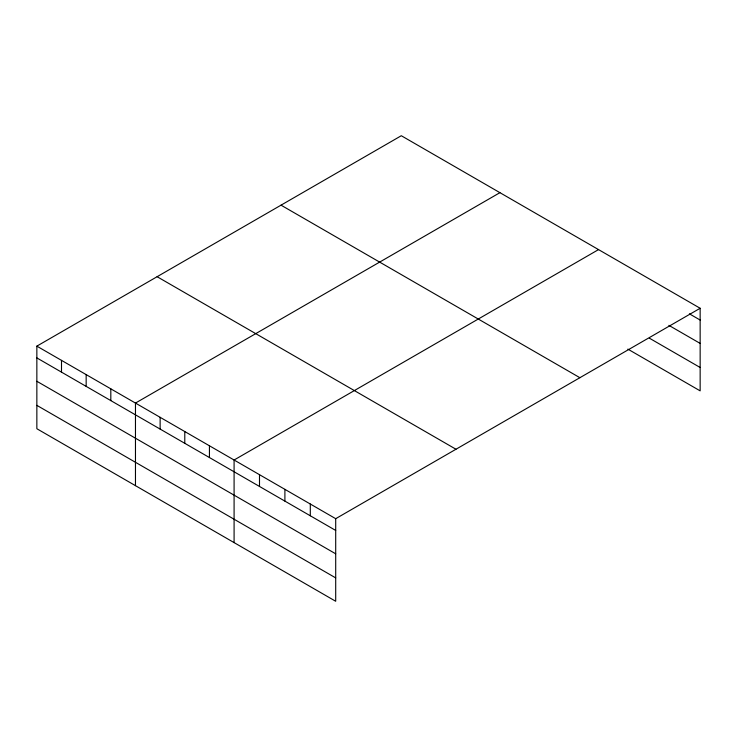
<?xml version="1.0" encoding="UTF-8"?>
<svg xmlns="http://www.w3.org/2000/svg" width="737" height="737" viewBox="0 0 737 737"><rect width="100%" height="100%" fill="white"/><g stroke="black" fill="none" stroke-linecap="round" stroke-linejoin="round"><path stroke-width="1.11" d="M700.15 308.269L401.297 135.728L36.85 346.141L36.85 428.731L335.703 601.272L335.703 518.682L700.15 308.269L700.15 390.859L627.85 349.117M499.916 192.67L135.47 403.075L135.47 485.665M598.536 249.603L234.09 460.017L234.09 542.607M689.399 313.833L700.15 320.042M668.883 325.358L700.15 343.405M649.343 338.154L700.15 367.487M281.027 205.162L579.881 377.703M157.119 276.707L455.973 449.248M36.85 346.141L335.703 518.682M36.85 357.906L335.703 530.447M36.85 381.278L335.703 553.819M36.85 405.359L335.703 577.9M310.305 504.016L310.305 515.78M284.897 489.35L284.897 501.114M259.498 474.683L259.498 486.448M209.437 445.784L209.437 457.548M184.784 431.55L184.784 443.315M160.132 417.317L160.132 429.081M110.817 388.841L110.817 400.615M86.165 374.608L86.165 386.372M61.503 360.375L61.503 372.139"/></g></svg>
